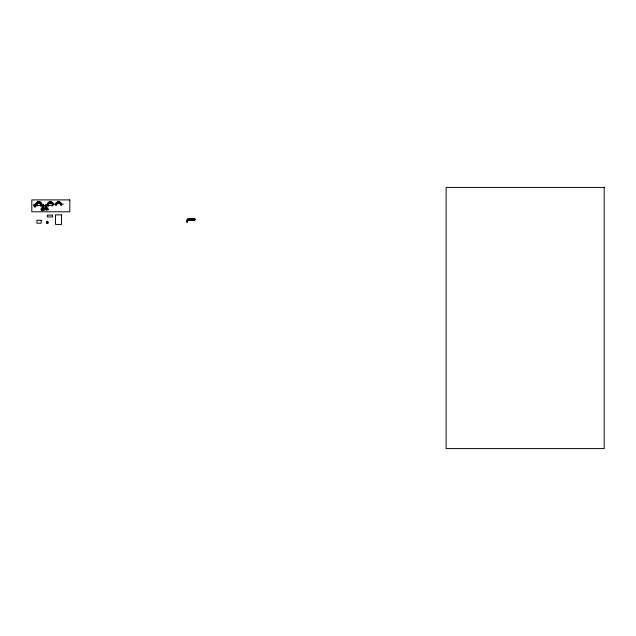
<?xml version="1.0" encoding="UTF-8"?>
<svg xmlns="http://www.w3.org/2000/svg" width="636" height="636" viewBox="0 0 636 636"><rect width="100%" height="100%" fill="white"/><g stroke="black" fill="none" stroke-linecap="round" stroke-linejoin="round"><path stroke-width="0.95" d="M39.957 201.358L39.424 201.858M37.619 201.827L37.619 202.407L40.14 202.407L40.108 201.858M49.052 201.827L49.052 202.407L51.572 202.407L51.54 201.858M57.296 201.858L57.264 202.407L59.784 202.407L59.752 201.858M50.57 202.121L50.077 202.145M38.184 202.145L39.575 202.145M49.616 202.145L51.007 202.145M57.828 202.145L59.22 202.145M37.651 202.375L40.108 202.375M49.083 202.375L51.54 202.375M59.752 202.375L57.296 202.375L57.63 202.852M37.731 202.598L37.19 203.059L37.794 203.107M39.551 202.622L40.02 202.852L40.02 202.343M40.02 202.566L40.569 203.059L39.432 202.741M49.171 202.598L48.622 203.059L49.234 203.107M51.46 202.566L52.001 203.059L51.397 203.107M57.383 202.598L56.835 203.059L57.447 203.107M59.673 202.566L60.213 203.059L59.609 203.107M38.319 202.646L37.866 202.868M49.759 202.646L49.306 202.868M50.872 202.646L51.325 202.868M57.963 202.646L57.518 202.868M59.084 202.741L59.53 202.868M39.957 202.979L41.602 202.964L41.571 203.472M51.397 202.979L53.042 202.964L53.011 203.472M57.447 202.979L55.801 202.964L55.833 203.472M36.562 203.472L37.262 203.472L37.262 204.045L36.006 204.045M52.629 203.472L51.929 203.472L51.929 204.045L53.186 204.045L52.836 203.504M48.447 203.766L48.01 203.766M56.66 203.766L56.222 203.782M36.18 204.752L35.576 204.705L36.117 204.204L33.939 204.236L33.907 205.992L34.447 205.961M42.175 204.204L41.634 204.204L42.175 204.705M47.016 204.204L47.557 204.204L47.016 204.705M36.26 204.363L36.705 204.283M41.046 204.283L41.491 204.514M48.145 204.283L47.7 204.514L48.145 204.379M52.486 204.283L52.931 204.514M56.358 204.283L55.904 204.514L56.358 204.379M60.698 204.283L61.143 204.514M63.338 204.236L61.279 204.236L61.827 204.705L61.215 204.752M36.26 204.49L36.705 204.379M41.046 204.379L41.491 204.41M52.486 204.379L52.931 204.41M60.698 204.379L61.143 204.41M36.673 204.625L36.117 204.498L36.355 203.504M41.078 204.625L41.634 203.981M42.715 205.404L42.739 204.609L43.224 205.11M48.113 204.625L47.605 203.981M52.518 204.625L53.074 204.625M56.326 204.625L55.769 204.625L55.769 205.325L56.358 205.325L56.358 203.981M60.722 204.625L61.279 204.625M36.642 204.752L36.594 204.259M41.571 204.752L43.224 204.641M45.959 204.641L47.62 204.752M53.011 204.752L53.615 204.204L53.074 204.204L55.769 204.236L55.229 204.705L55.833 204.752M35.004 205.579L34.447 205.579L34.447 204.871L35.036 204.871L35.036 206.215M34.479 204.903L35.004 205.03M43.057 205.142L43.288 206.136L42.851 206.151M45.959 205.11L46.452 204.609L47.048 205.69L45.784 205.69L46.134 205.142M42.175 205.333L42.843 205.404L42.175 205.492M47.016 205.349L46.349 205.404L47.016 205.492M33.907 205.492L34.511 205.452M42.771 204.641L42.143 205.69L43.375 205.659M45.816 205.659L46.905 205.333M35.036 205.818L34.447 205.698L34.447 206.215M42.143 205.69L43.407 205.69M35.036 205.913L34.583 205.682M43.288 205.849L45.903 205.881M46.492 205.929L45.903 206.136L45.816 205.142M42.699 206.024L43.153 206M46.038 206L46.492 206.024M52.319 206.04L51.413 205.38L49.234 205.38L46.794 207.749L46.054 207.749L46.054 208.656L47.485 208.711M35.449 206.326L34.901 206.438M43.224 206.263L43.836 206.342L43.836 205.849M45.967 206.263L45.355 206.342L45.355 205.849M42.731 206.39L42.819 205.905M34.678 206.732L34.336 206.151L39.901 205.356L42.493 207.749L42.493 208.656L42.016 208.648M34.893 206.732L35.592 206.732L35.592 206.151M43.256 206.811L43.248 205.627M45.967 206.811L45.943 205.627M46.46 206.811L46.364 205.627M44.719 208.6L44.719 209.268L44.751 208.568L44.17 208.568L44.17 209.824L44.719 209.793M44.528 208.711L42.707 208.656L42.707 207.749L45.832 207.749L45.832 208.656L44.751 208.656M47.191 209.125L45.848 209.125L46.476 210.254L46.969 209.713M40.982 209.141L42.079 208.489L42.079 209.832M42.922 209.157L44.234 209.125L42.89 209.125L43.542 210.222M47.191 209.252L46.007 209.188M46.889 209.125L46.682 209.713L48.209 209.681L48.209 209.165L47.39 209.26L47.485 208.6M47.676 209.268L47.708 208.568L47.128 208.568L47.128 209.824L47.708 209.483M42.079 209.435L40.95 209.109L41.491 209.578M41.968 209.554L41.491 209.316L41.539 209.832M44.751 209.649L45.251 209.165L44.433 209.26L44.345 208.6M46.428 209.681L46.794 209.125M47.708 209.649L48.177 209.196M42.493 209.8L42.604 210.317L41.936 210.349L42.636 210.349L42.636 209.769L41.38 209.769L41.412 210.317M45.251 209.681L43.717 209.681L43.956 209.244M41.412 209.8L42.604 209.8M41.944 210.055L42.604 209.944M188.765 219.213L189.353 219.213M190.188 219.213L190.784 219.213M191.619 219.213L192.207 219.213M193.042 219.213L193.638 219.213M188.343 219.396L188.765 219.396M189.353 219.396L190.188 219.396M190.784 219.396L191.619 219.396M192.207 219.396L193.042 219.396M193.638 219.396L194.052 219.396M187.246 219.484L194.425 219.484M194.64 219.484L195.149 219.484M187.246 219.969L195.149 219.969L195.149 219.007L187.246 219.007L187.246 220.883M187.509 220.883L186.547 220.883L186.547 222.298L187.62 222.298L187.62 221.225L186.547 221.225M47.462 221.749L47.811 222.298L46.547 222.298L46.547 221.718L47.66 221.217L47.692 222.751L47.255 222.672M47.247 222.036L46.69 222.234M47.692 222.457L48.241 222.958L47.104 222.536M47.628 222.878L47.692 223.578L47.104 223.578L47.104 222.234L47.136 223.546M47.136 223.475L47.66 223.475M194.64 219.007L194.64 219.969M194.425 219.007L194.425 219.969M194.052 219.007L194.052 219.969M193.567 219.007L193.638 219.969M193.344 219.007L193.344 219.969M193.121 219.007L193.042 219.969M192.629 219.007L192.629 219.969M192.207 219.007L192.207 219.969M192.136 219.007L192.136 219.484M191.913 219.007L191.913 219.969M191.69 219.007L191.802 219.484M191.619 219.007L191.619 219.969M191.198 219.007L191.198 219.969M190.784 219.007L190.784 219.969M190.705 219.007L190.705 219.484M190.482 219.007L190.482 219.969M190.259 219.007L190.259 219.484M190.188 219.007L190.188 219.969M189.774 219.007L189.774 219.969M189.353 219.969L189.353 219.007L189.17 219.484M189.059 219.007L189.059 219.969M188.836 219.007L188.836 219.484M188.765 219.007L188.765 219.969M188.343 219.007L188.343 219.969M187.978 219.007L187.978 219.969M187.509 219.969L187.509 221.225M61.223 203.472L61.255 202.964L59.609 202.979L59.673 203.687L59.084 203.687L59.084 202.343M61.239 203.981L61.279 204.498M61.215 204.625L61.279 205.325L60.698 205.325L60.698 203.981M61.048 203.472L61.398 204.045L60.134 204.045L60.134 203.472L60.841 203.504M60.833 203.782L60.372 203.782M60.738 202.964L60.682 203.766M59.609 201.827L59.124 201.326L59.092 202.121M59.673 202.343L59.426 202.852M58.782 202.121L58.385 202.375M58.528 202.407L58.528 201.827L58.433 202.375M57.979 202.121L57.924 201.326L57.439 201.827M57.963 202.343L57.963 203.687L57.383 203.687L57.383 202.979M56.318 202.964L56.366 203.766M56.214 203.504L56.914 203.472L56.914 204.045L55.658 204.045L56 203.504M55.809 203.981L55.769 204.498M53.583 204.236L53.583 204.673M53.074 203.981L53.074 204.498M53.011 204.625L53.074 205.325L52.486 205.325L52.486 203.981M52.557 202.995L52.629 203.504M52.621 203.782L52.16 203.782M52.526 202.964L52.494 203.766M51.397 201.827L50.912 201.326L50.864 202.121M51.421 202.343L51.214 202.852M51.46 202.979L51.46 203.687L50.872 203.687L50.872 202.343M50.316 202.407L50.316 201.827L50.228 202.375M49.767 202.121L49.719 201.326L49.234 201.827M49.759 202.343L49.759 203.687L49.171 203.687L49.234 202.979L47.589 202.964L47.62 203.472M49.521 202.646L49.171 202.852L49.211 202.343M48.105 202.964L48.153 203.766M48.145 203.981L48.145 205.325L47.557 205.325L47.62 204.625M48.002 203.504L48.702 203.472L48.702 204.045L47.446 204.045L47.787 203.504M47.636 221.249L47.636 221.718M46.492 205.627L46.492 206.97L45.903 206.97L45.903 206.263M43.979 209.713L43.51 210.254L43.932 209.125M43.805 205.881L43.805 206.31M43.288 206.263L43.288 206.97L42.699 206.97L42.699 205.627M42.071 210.055L42.04 210.85L41.555 210.349M41.571 204.625L41.634 205.325L41.046 205.325L41.046 203.981M41.404 203.472L41.745 204.045L40.489 204.045L40.489 203.472L41.189 203.504M41.181 203.782L40.632 204.013M41.086 202.964L41.054 203.766M40.521 203.504L40.577 204.013M40.02 202.979L40.02 203.687L39.432 203.687L39.432 202.343M39.559 202.343L39.464 203.655M39.114 202.145L38.637 202.145M38.907 201.858L38.963 202.375M38.876 201.827L38.876 202.407M38.327 202.121L38.279 201.326L37.794 201.827M38.319 202.343L38.319 203.687L37.731 203.687L37.731 202.979L36.149 202.964L36.18 203.472M38.081 202.717L37.731 202.343M37.031 203.782L36.57 203.782M36.665 202.964L36.713 203.766M36.705 203.981L36.705 205.325L36.117 205.325L36.117 204.625M36.634 202.995L36.562 203.504M36.165 203.981L36.149 205.293M35.608 204.236L35.608 204.673M35.02 206.438L34.996 207.233L34.511 206.732M604.2 187.413L446.13 187.413L446.13 448.587L604.2 448.587L604.2 187.413M69.809 199.903L31.8 199.903L31.8 211.796L69.809 211.796L69.809 199.903M39.575 201.827L38.176 201.827L39.575 201.858M51.015 201.827L49.608 201.827L51.015 201.858M59.228 201.827L57.82 201.827L59.228 201.858M61.501 214.865L55.499 214.865L55.499 224.436L61.501 224.436L61.501 214.865M52.51 215.103L47.326 215.103L47.326 216.963L52.51 216.963L52.51 215.103M41.205 220.302L36.968 220.302L36.968 223.18L41.205 223.18L41.205 220.302"/></g></svg>
